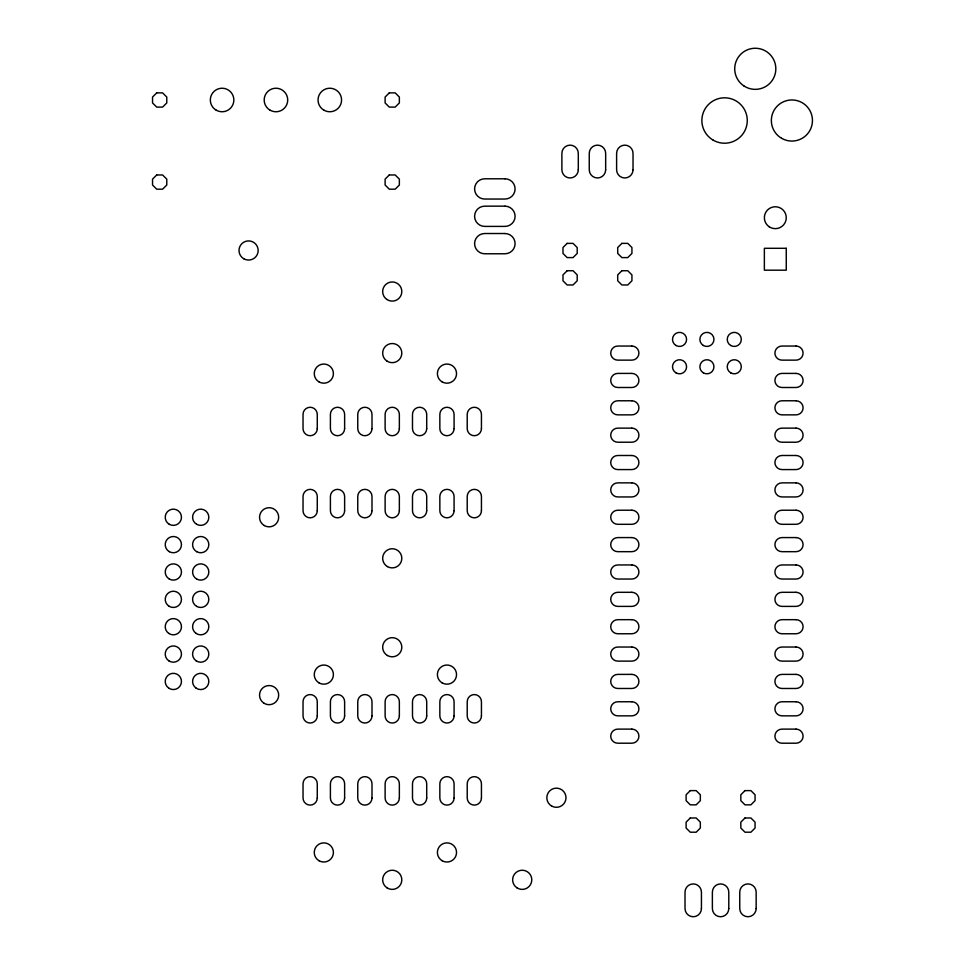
<?xml version="1.0" encoding="UTF-8"?>
<svg xmlns="http://www.w3.org/2000/svg" width="965" height="965" viewBox="0 0 965 965"><rect width="100%" height="100%" fill="white"/><g stroke="black" fill="none" stroke-linecap="round" stroke-linejoin="round"><path stroke-width="1.45" d="M156.716 92.881L152.542 97.043L152.542 102.941L156.716 107.103L162.603 107.103L166.776 102.941L166.776 97.043L162.603 92.881L156.716 92.881M156.716 174.967L152.542 179.128L152.542 185.027L156.716 189.188L162.603 189.188L166.776 185.027L166.776 179.128L162.603 174.967L156.716 174.967M389.293 92.881L385.119 97.043L385.119 102.941L389.293 107.103L395.18 107.103L399.353 102.941L399.353 97.043L395.18 92.881L389.293 92.881M389.293 174.967L385.119 179.128L385.119 185.027L389.293 189.188L395.18 189.188L399.353 185.027L399.353 179.128L395.18 174.967L389.293 174.967M567.143 243.373L562.981 247.535L562.981 253.433L567.143 257.595L573.041 257.595L577.203 253.433L577.203 247.535L573.041 243.373L567.143 243.373M567.143 270.731L562.981 274.904L562.981 280.791L567.143 284.965L573.041 284.965L577.203 280.791L577.203 274.904L573.041 270.731L567.143 270.731M621.87 243.373L617.709 247.535L617.709 253.433L621.87 257.595L627.769 257.595L631.93 253.433L631.93 247.535L627.769 243.373L621.87 243.373M621.87 270.731L617.709 274.904L617.709 280.791L621.87 284.965L627.769 284.965L631.93 280.791L631.93 274.904L627.769 270.731L621.87 270.731M690.277 790.612L686.115 794.786L686.115 800.673L690.277 804.846L696.175 804.846L700.337 800.673L700.337 794.786L696.175 790.612L690.277 790.612M690.277 817.982L686.115 822.144L686.115 828.042L690.277 832.204L696.175 832.204L700.337 828.042L700.337 822.144L696.175 817.982L690.277 817.982M745.004 790.612L740.831 794.786L740.831 800.673L745.004 804.846L750.891 804.846L755.064 800.673L755.064 794.786L750.891 790.612L745.004 790.612M745.004 817.982L740.831 822.144L740.831 828.042L745.004 832.204L750.891 832.204L755.064 828.042L755.064 822.144L750.891 817.982L745.004 817.982M504.972 178.79L484.719 178.79A10.12 10.12 0 0 0 474.599 188.923A10.12 10.12 0 0 0 484.719 199.043L504.972 199.043A10.12 10.12 0 0 0 515.093 188.923A10.12 10.12 0 0 0 504.972 178.79M504.972 206.16L484.719 206.16A10.12 10.12 0 0 0 474.599 216.281A10.12 10.12 0 0 0 484.719 226.401L504.972 226.401A10.12 10.12 0 0 0 515.093 216.281A10.12 10.12 0 0 0 504.972 206.16M504.972 233.518L484.719 233.518A10.12 10.12 0 0 0 474.599 243.638A10.12 10.12 0 0 0 484.719 253.771L504.972 253.771A10.12 10.12 0 0 0 515.093 243.638A10.12 10.12 0 0 0 504.972 233.518M786.258 248.294L764.364 248.294L764.364 270.188L786.258 270.188L786.258 248.294M631.858 346.049L617.769 346.049A7.045 7.045 0 0 0 610.724 353.094A7.045 7.045 0 0 0 617.769 360.138L631.858 360.138A7.045 7.045 0 0 0 638.914 353.094A7.045 7.045 0 0 0 631.858 346.049M796.041 346.049L781.952 346.049A7.045 7.045 0 0 0 774.907 353.094A7.045 7.045 0 0 0 781.952 360.138L796.041 360.138A7.045 7.045 0 0 0 803.085 353.094A7.045 7.045 0 0 0 796.041 346.049M631.858 373.407L617.769 373.407A7.045 7.045 0 0 0 610.724 380.451A7.045 7.045 0 0 0 617.769 387.496L631.858 387.496A7.045 7.045 0 0 0 638.914 380.451A7.045 7.045 0 0 0 631.858 373.407M796.041 373.407L781.952 373.407A7.045 7.045 0 0 0 774.907 380.451A7.045 7.045 0 0 0 781.952 387.496L796.041 387.496A7.045 7.045 0 0 0 803.085 380.451A7.045 7.045 0 0 0 796.041 373.407M631.858 400.777L617.769 400.777A7.045 7.045 0 0 0 610.724 407.821A7.045 7.045 0 0 0 617.769 414.866L631.858 414.866A7.045 7.045 0 0 0 638.914 407.821A7.045 7.045 0 0 0 631.858 400.777M796.041 400.777L781.952 400.777A7.045 7.045 0 0 0 774.907 407.821A7.045 7.045 0 0 0 781.952 414.866L796.041 414.866A7.045 7.045 0 0 0 803.085 407.821A7.045 7.045 0 0 0 796.041 400.777M631.858 428.134L617.769 428.134A7.045 7.045 0 0 0 610.724 435.179A7.045 7.045 0 0 0 617.769 442.223L631.858 442.223A7.045 7.045 0 0 0 638.914 435.179A7.045 7.045 0 0 0 631.858 428.134M796.041 428.134L781.952 428.134A7.045 7.045 0 0 0 774.907 435.179A7.045 7.045 0 0 0 781.952 442.223L796.041 442.223A7.045 7.045 0 0 0 803.085 435.179A7.045 7.045 0 0 0 796.041 428.134M631.858 455.492L617.769 455.492A7.045 7.045 0 0 0 610.724 462.537A7.045 7.045 0 0 0 617.769 469.581L631.858 469.581A7.045 7.045 0 0 0 638.914 462.537A7.045 7.045 0 0 0 631.858 455.492M796.041 455.492L781.952 455.492A7.045 7.045 0 0 0 774.907 462.537A7.045 7.045 0 0 0 781.952 469.581L796.041 469.581A7.045 7.045 0 0 0 803.085 462.537A7.045 7.045 0 0 0 796.041 455.492M631.858 482.862L617.769 482.862A7.045 7.045 0 0 0 610.724 489.906A7.045 7.045 0 0 0 617.769 496.951L631.858 496.951A7.045 7.045 0 0 0 638.914 489.906A7.045 7.045 0 0 0 631.858 482.862M796.041 482.862L781.952 482.862A7.045 7.045 0 0 0 774.907 489.906A7.045 7.045 0 0 0 781.952 496.951L796.041 496.951A7.045 7.045 0 0 0 803.085 489.906A7.045 7.045 0 0 0 796.041 482.862M631.858 510.22L617.769 510.22A7.045 7.045 0 0 0 610.724 517.264A7.045 7.045 0 0 0 617.769 524.309L631.858 524.309A7.045 7.045 0 0 0 638.914 517.264A7.045 7.045 0 0 0 631.858 510.22M796.041 510.22L781.952 510.22A7.045 7.045 0 0 0 774.907 517.264A7.045 7.045 0 0 0 781.952 524.309L796.041 524.309A7.045 7.045 0 0 0 803.085 517.264A7.045 7.045 0 0 0 796.041 510.22M631.858 537.577L617.769 537.577A7.045 7.045 0 0 0 610.724 544.634A7.045 7.045 0 0 0 617.769 551.678L631.858 551.678A7.045 7.045 0 0 0 638.914 544.634A7.045 7.045 0 0 0 631.858 537.577M796.041 537.577L781.952 537.577A7.045 7.045 0 0 0 774.907 544.634A7.045 7.045 0 0 0 781.952 551.678L796.041 551.678A7.045 7.045 0 0 0 803.085 544.634A7.045 7.045 0 0 0 796.041 537.577M631.858 564.947L617.769 564.947A7.045 7.045 0 0 0 610.724 571.992A7.045 7.045 0 0 0 617.769 579.036L631.858 579.036A7.045 7.045 0 0 0 638.914 571.992A7.045 7.045 0 0 0 631.858 564.947M796.041 564.947L781.952 564.947A7.045 7.045 0 0 0 774.907 571.992A7.045 7.045 0 0 0 781.952 579.036L796.041 579.036A7.045 7.045 0 0 0 803.085 571.992A7.045 7.045 0 0 0 796.041 564.947M631.858 592.305L617.769 592.305A7.045 7.045 0 0 0 610.724 599.349A7.045 7.045 0 0 0 617.769 606.394L631.858 606.394A7.045 7.045 0 0 0 638.914 599.349A7.045 7.045 0 0 0 631.858 592.305M796.041 592.305L781.952 592.305A7.045 7.045 0 0 0 774.907 599.349A7.045 7.045 0 0 0 781.952 606.394L796.041 606.394A7.045 7.045 0 0 0 803.085 599.349A7.045 7.045 0 0 0 796.041 592.305M631.858 619.675L617.769 619.675A7.045 7.045 0 0 0 610.724 626.719A7.045 7.045 0 0 0 617.769 633.764L631.858 633.764A7.045 7.045 0 0 0 638.914 626.719A7.045 7.045 0 0 0 631.858 619.675M796.041 619.675L781.952 619.675A7.045 7.045 0 0 0 774.907 626.719A7.045 7.045 0 0 0 781.952 633.764L796.041 633.764A7.045 7.045 0 0 0 803.085 626.719A7.045 7.045 0 0 0 796.041 619.675M631.858 647.033L617.769 647.033A7.045 7.045 0 0 0 610.724 654.077A7.045 7.045 0 0 0 617.769 661.122L631.858 661.122A7.045 7.045 0 0 0 638.914 654.077A7.045 7.045 0 0 0 631.858 647.033M796.041 647.033L781.952 647.033A7.045 7.045 0 0 0 774.907 654.077A7.045 7.045 0 0 0 781.952 661.122L796.041 661.122A7.045 7.045 0 0 0 803.085 654.077A7.045 7.045 0 0 0 796.041 647.033M631.858 674.39L617.769 674.39A7.045 7.045 0 0 0 610.724 681.435A7.045 7.045 0 0 0 617.769 688.479L631.858 688.479A7.045 7.045 0 0 0 638.914 681.435A7.045 7.045 0 0 0 631.858 674.39M796.041 674.39L781.952 674.39A7.045 7.045 0 0 0 774.907 681.435A7.045 7.045 0 0 0 781.952 688.479L796.041 688.479A7.045 7.045 0 0 0 803.085 681.435A7.045 7.045 0 0 0 796.041 674.39M631.858 701.76L617.769 701.76A7.045 7.045 0 0 0 610.724 708.805A7.045 7.045 0 0 0 617.769 715.849L631.858 715.849A7.045 7.045 0 0 0 638.914 708.805A7.045 7.045 0 0 0 631.858 701.76M796.041 701.76L781.952 701.76A7.045 7.045 0 0 0 774.907 708.805A7.045 7.045 0 0 0 781.952 715.849L796.041 715.849A7.045 7.045 0 0 0 803.085 708.805A7.045 7.045 0 0 0 796.041 701.76M631.858 729.118L617.769 729.118A7.045 7.045 0 0 0 610.724 736.162A7.045 7.045 0 0 0 617.769 743.207L631.858 743.207A7.045 7.045 0 0 0 638.914 736.162A7.045 7.045 0 0 0 631.858 729.118M796.041 729.118L781.952 729.118A7.045 7.045 0 0 0 774.907 736.162A7.045 7.045 0 0 0 781.952 743.207L796.041 743.207A7.045 7.045 0 0 0 803.085 736.162A7.045 7.045 0 0 0 796.041 729.118M756.162 908.548L756.162 892.13A8.215 8.215 0 0 0 747.947 883.916A8.215 8.215 0 0 0 739.745 892.13L739.745 908.548A8.215 8.215 0 0 0 747.947 916.75A8.215 8.215 0 0 0 756.162 908.548M728.792 908.548L728.792 892.13A8.215 8.215 0 0 0 720.59 883.916A8.215 8.215 0 0 0 712.375 892.13L712.375 908.548A8.215 8.215 0 0 0 720.59 916.75A8.215 8.215 0 0 0 728.792 908.548M701.434 908.548L701.434 892.13A8.215 8.215 0 0 0 693.22 883.916A8.215 8.215 0 0 0 685.017 892.13L685.017 908.548A8.215 8.215 0 0 0 693.22 916.75A8.215 8.215 0 0 0 701.434 908.548M633.028 169.768L633.028 153.351A8.215 8.215 0 0 0 624.813 145.136A8.215 8.215 0 0 0 616.611 153.351L616.611 169.768A8.215 8.215 0 0 0 624.813 177.97A8.215 8.215 0 0 0 633.028 169.768M605.67 169.768L605.67 153.351A8.215 8.215 0 0 0 597.456 145.136A8.215 8.215 0 0 0 589.253 153.351L589.253 169.768A8.215 8.215 0 0 0 597.456 177.97A8.215 8.215 0 0 0 605.67 169.768M578.3 169.768L578.3 153.351A8.215 8.215 0 0 0 570.098 145.136A8.215 8.215 0 0 0 561.883 153.351L561.883 169.768A8.215 8.215 0 0 0 570.098 177.97A8.215 8.215 0 0 0 578.3 169.768M481.439 428.617L481.439 414.383A7.117 7.117 0 0 0 474.322 407.266A7.117 7.117 0 0 0 467.217 414.383L467.217 428.617A7.117 7.117 0 0 0 474.322 435.722A7.117 7.117 0 0 0 481.439 428.617M481.439 510.702L481.439 496.468A7.117 7.117 0 0 0 474.322 489.352A7.117 7.117 0 0 0 467.217 496.468L467.217 510.702A7.117 7.117 0 0 0 474.322 517.819A7.117 7.117 0 0 0 481.439 510.702M481.439 715.921L481.439 701.688A7.117 7.117 0 0 0 474.322 694.571A7.117 7.117 0 0 0 467.217 701.688L467.217 715.921A7.117 7.117 0 0 0 474.322 723.026A7.117 7.117 0 0 0 481.439 715.921M481.439 798.007L481.439 783.773A7.117 7.117 0 0 0 474.322 776.656A7.117 7.117 0 0 0 467.217 783.773L467.217 798.007A7.117 7.117 0 0 0 474.322 805.112A7.117 7.117 0 0 0 481.439 798.007M454.081 428.617L454.081 414.383A7.117 7.117 0 0 0 446.964 407.266A7.117 7.117 0 0 0 439.847 414.383L439.847 428.617A7.117 7.117 0 0 0 446.964 435.722A7.117 7.117 0 0 0 454.081 428.617M454.081 510.702L454.081 496.468A7.117 7.117 0 0 0 446.964 489.352A7.117 7.117 0 0 0 439.847 496.468L439.847 510.702A7.117 7.117 0 0 0 446.964 517.819A7.117 7.117 0 0 0 454.081 510.702M454.081 715.921L454.081 701.688A7.117 7.117 0 0 0 446.964 694.571A7.117 7.117 0 0 0 439.847 701.688L439.847 715.921A7.117 7.117 0 0 0 446.964 723.026A7.117 7.117 0 0 0 454.081 715.921M454.081 798.007L454.081 783.773A7.117 7.117 0 0 0 446.964 776.656A7.117 7.117 0 0 0 439.847 783.773L439.847 798.007A7.117 7.117 0 0 0 446.964 805.112A7.117 7.117 0 0 0 454.081 798.007M426.711 428.617L426.711 414.383A7.117 7.117 0 0 0 419.606 407.266A7.117 7.117 0 0 0 412.489 414.383L412.489 428.617A7.117 7.117 0 0 0 419.606 435.722A7.117 7.117 0 0 0 426.711 428.617M426.711 510.702L426.711 496.468A7.117 7.117 0 0 0 419.606 489.352A7.117 7.117 0 0 0 412.489 496.468L412.489 510.702A7.117 7.117 0 0 0 419.606 517.819A7.117 7.117 0 0 0 426.711 510.702M426.711 715.921L426.711 701.688A7.117 7.117 0 0 0 419.606 694.571A7.117 7.117 0 0 0 412.489 701.688L412.489 715.921A7.117 7.117 0 0 0 419.606 723.026A7.117 7.117 0 0 0 426.711 715.921M426.711 798.007L426.711 783.773A7.117 7.117 0 0 0 419.606 776.656A7.117 7.117 0 0 0 412.489 783.773L412.489 798.007A7.117 7.117 0 0 0 419.606 805.112A7.117 7.117 0 0 0 426.711 798.007M399.353 428.617L399.353 414.383A7.117 7.117 0 0 0 392.236 407.266A7.117 7.117 0 0 0 385.119 414.383L385.119 428.617A7.117 7.117 0 0 0 392.236 435.722A7.117 7.117 0 0 0 399.353 428.617M399.353 510.702L399.353 496.468A7.117 7.117 0 0 0 392.236 489.352A7.117 7.117 0 0 0 385.119 496.468L385.119 510.702A7.117 7.117 0 0 0 392.236 517.819A7.117 7.117 0 0 0 399.353 510.702M399.353 715.921L399.353 701.688A7.117 7.117 0 0 0 392.236 694.571A7.117 7.117 0 0 0 385.119 701.688L385.119 715.921A7.117 7.117 0 0 0 392.236 723.026A7.117 7.117 0 0 0 399.353 715.921M399.353 798.007L399.353 783.773A7.117 7.117 0 0 0 392.236 776.656A7.117 7.117 0 0 0 385.119 783.773L385.119 798.007A7.117 7.117 0 0 0 392.236 805.112A7.117 7.117 0 0 0 399.353 798.007M371.995 428.617L371.995 414.383A7.117 7.117 0 0 0 364.879 407.266A7.117 7.117 0 0 0 357.762 414.383L357.762 428.617A7.117 7.117 0 0 0 364.879 435.722A7.117 7.117 0 0 0 371.995 428.617M371.995 510.702L371.995 496.468A7.117 7.117 0 0 0 364.879 489.352A7.117 7.117 0 0 0 357.762 496.468L357.762 510.702A7.117 7.117 0 0 0 364.879 517.819A7.117 7.117 0 0 0 371.995 510.702M371.995 715.921L371.995 701.688A7.117 7.117 0 0 0 364.879 694.571A7.117 7.117 0 0 0 357.762 701.688L357.762 715.921A7.117 7.117 0 0 0 364.879 723.026A7.117 7.117 0 0 0 371.995 715.921M371.995 798.007L371.995 783.773A7.117 7.117 0 0 0 364.879 776.656A7.117 7.117 0 0 0 357.762 783.773L357.762 798.007A7.117 7.117 0 0 0 364.879 805.112A7.117 7.117 0 0 0 371.995 798.007M344.626 428.617L344.626 414.383A7.117 7.117 0 0 0 337.509 407.266A7.117 7.117 0 0 0 330.404 414.383L330.404 428.617A7.117 7.117 0 0 0 337.509 435.722A7.117 7.117 0 0 0 344.626 428.617M344.626 510.702L344.626 496.468A7.117 7.117 0 0 0 337.509 489.352A7.117 7.117 0 0 0 330.404 496.468L330.404 510.702A7.117 7.117 0 0 0 337.509 517.819A7.117 7.117 0 0 0 344.626 510.702M344.626 715.921L344.626 701.688A7.117 7.117 0 0 0 337.509 694.571A7.117 7.117 0 0 0 330.404 701.688L330.404 715.921A7.117 7.117 0 0 0 337.509 723.026A7.117 7.117 0 0 0 344.626 715.921M344.626 798.007L344.626 783.773A7.117 7.117 0 0 0 337.509 776.656A7.117 7.117 0 0 0 330.404 783.773L330.404 798.007A7.117 7.117 0 0 0 337.509 805.112A7.117 7.117 0 0 0 344.626 798.007M317.268 428.617L317.268 414.383A7.117 7.117 0 0 0 310.151 407.266A7.117 7.117 0 0 0 303.034 414.383L303.034 428.617A7.117 7.117 0 0 0 310.151 435.722A7.117 7.117 0 0 0 317.268 428.617M317.268 510.702L317.268 496.468A7.117 7.117 0 0 0 310.151 489.352A7.117 7.117 0 0 0 303.034 496.468L303.034 510.702A7.117 7.117 0 0 0 310.151 517.819A7.117 7.117 0 0 0 317.268 510.702M317.268 715.921L317.268 701.688A7.117 7.117 0 0 0 310.151 694.571A7.117 7.117 0 0 0 303.034 701.688L303.034 715.921A7.117 7.117 0 0 0 310.151 723.026A7.117 7.117 0 0 0 317.268 715.921M317.268 798.007L317.268 783.773A7.117 7.117 0 0 0 310.151 776.656A7.117 7.117 0 0 0 303.034 783.773L303.034 798.007A7.117 7.117 0 0 0 310.151 805.112A7.117 7.117 0 0 0 317.268 798.007M781.626 138.309A20.555 20.555 0 0 0 812.458 120.516A20.555 20.555 0 0 0 781.626 102.712A20.555 20.555 0 0 0 781.626 138.309M743.75 85.825A20.555 20.555 0 0 0 775.776 70.276A20.555 20.555 0 0 0 746.295 50.313A20.555 20.555 0 0 0 743.75 85.825M713.219 140.178A22.714 22.714 0 0 0 747.284 120.516A22.714 22.714 0 0 0 713.219 100.843A22.714 22.714 0 0 0 713.219 140.178M769.177 226.763A10.941 10.941 0 0 0 786.234 218.488A10.941 10.941 0 0 0 770.528 207.861A10.941 10.941 0 0 0 769.177 226.763M323.926 110.179A11.761 11.761 0 0 0 341.574 99.986A11.761 11.761 0 0 0 323.926 89.805A11.761 11.761 0 0 0 323.926 110.179M270.067 110.179A11.761 11.761 0 0 0 287.715 99.986A11.761 11.761 0 0 0 270.067 89.805A11.761 11.761 0 0 0 270.067 110.179M216.208 110.179A11.761 11.761 0 0 0 233.856 99.986A11.761 11.761 0 0 0 216.208 89.805A11.761 11.761 0 0 0 216.208 110.179M730.746 345.506A7.045 7.045 0 0 0 741.313 339.415A7.045 7.045 0 0 0 730.746 333.311A7.045 7.045 0 0 0 730.746 345.506M730.746 372.876A7.045 7.045 0 0 0 741.313 366.772A7.045 7.045 0 0 0 730.746 360.669A7.045 7.045 0 0 0 730.746 372.876M703.389 345.506A7.045 7.045 0 0 0 713.955 339.415A7.045 7.045 0 0 0 703.389 333.311A7.045 7.045 0 0 0 703.389 345.506M703.389 372.876A7.045 7.045 0 0 0 713.955 366.772A7.045 7.045 0 0 0 703.389 360.669A7.045 7.045 0 0 0 703.389 372.876M676.019 345.506A7.045 7.045 0 0 0 686.585 339.415A7.045 7.045 0 0 0 676.019 333.311A7.045 7.045 0 0 0 676.019 345.506M676.019 372.876A7.045 7.045 0 0 0 686.585 366.772A7.045 7.045 0 0 0 676.019 360.669A7.045 7.045 0 0 0 676.019 372.876M196.148 688.166A8.118 8.118 0 0 0 208.802 682.014A8.118 8.118 0 0 0 197.15 674.137A8.118 8.118 0 0 0 196.148 688.166M168.791 688.166A8.118 8.118 0 0 0 181.444 682.014A8.118 8.118 0 0 0 169.792 674.137A8.118 8.118 0 0 0 168.791 688.166M196.148 660.808A8.118 8.118 0 0 0 208.802 654.656A8.118 8.118 0 0 0 197.15 646.767A8.118 8.118 0 0 0 196.148 660.808M168.791 660.808A8.118 8.118 0 0 0 181.444 654.656A8.118 8.118 0 0 0 169.792 646.767A8.118 8.118 0 0 0 168.791 660.808M196.148 633.438A8.118 8.118 0 0 0 208.802 627.298A8.118 8.118 0 0 0 197.15 619.409A8.118 8.118 0 0 0 196.148 633.438M168.791 633.438A8.118 8.118 0 0 0 181.444 627.298A8.118 8.118 0 0 0 169.792 619.409A8.118 8.118 0 0 0 168.791 633.438M196.643 606.382A8.118 8.118 0 0 0 208.826 599.349A8.118 8.118 0 0 0 196.643 592.317A8.118 8.118 0 0 0 196.643 606.382M169.285 606.382A8.118 8.118 0 0 0 181.468 599.349A8.118 8.118 0 0 0 169.285 592.317A8.118 8.118 0 0 0 169.285 606.382M196.643 579.024A8.118 8.118 0 0 0 208.826 571.992A8.118 8.118 0 0 0 196.643 564.959A8.118 8.118 0 0 0 196.643 579.024M169.285 579.024A8.118 8.118 0 0 0 181.468 571.992A8.118 8.118 0 0 0 169.285 564.959A8.118 8.118 0 0 0 169.285 579.024M196.643 551.666A8.118 8.118 0 0 0 208.826 544.634A8.118 8.118 0 0 0 196.643 537.589A8.118 8.118 0 0 0 196.643 551.666M169.285 551.666A8.118 8.118 0 0 0 181.468 544.634A8.118 8.118 0 0 0 169.285 537.589A8.118 8.118 0 0 0 169.285 551.666M196.643 524.297A8.118 8.118 0 0 0 208.826 517.264A8.118 8.118 0 0 0 196.643 510.232A8.118 8.118 0 0 0 196.643 524.297M169.285 524.297A8.118 8.118 0 0 0 181.468 517.264A8.118 8.118 0 0 0 169.285 510.232A8.118 8.118 0 0 0 169.285 524.297M387.447 566.6A9.578 9.578 0 0 0 401.814 558.313A9.578 9.578 0 0 0 387.447 550.014A9.578 9.578 0 0 0 387.447 566.6M264.326 525.563A9.578 9.578 0 0 0 278.68 517.264A9.578 9.578 0 0 0 264.326 508.977A9.578 9.578 0 0 0 264.326 525.563M263.747 703.051A9.578 9.578 0 0 0 278.656 695.801A9.578 9.578 0 0 0 264.929 686.501A9.578 9.578 0 0 0 263.747 703.051M319.041 381.911A9.578 9.578 0 0 0 333.407 373.612A9.578 9.578 0 0 0 319.041 365.325A9.578 9.578 0 0 0 319.041 381.911M319.041 860.744A9.578 9.578 0 0 0 333.407 852.457A9.578 9.578 0 0 0 319.041 844.158A9.578 9.578 0 0 0 319.041 860.744M319.041 682.894A9.578 9.578 0 0 0 333.407 674.595A9.578 9.578 0 0 0 319.041 666.308A9.578 9.578 0 0 0 319.041 682.894M442.175 682.894A9.578 9.578 0 0 0 456.542 674.595A9.578 9.578 0 0 0 442.175 666.308A9.578 9.578 0 0 0 442.175 682.894M442.175 381.911A9.578 9.578 0 0 0 456.542 373.612A9.578 9.578 0 0 0 442.175 365.325A9.578 9.578 0 0 0 442.175 381.911M442.175 860.744A9.578 9.578 0 0 0 456.542 852.457A9.578 9.578 0 0 0 442.175 844.158A9.578 9.578 0 0 0 442.175 860.744M387.447 655.525A9.578 9.578 0 0 0 401.814 647.238A9.578 9.578 0 0 0 387.447 638.939A9.578 9.578 0 0 0 387.447 655.525M386.869 887.752A9.578 9.578 0 0 0 401.79 880.502A9.578 9.578 0 0 0 388.051 871.202A9.578 9.578 0 0 0 386.869 887.752M516.842 887.752A9.578 9.578 0 0 0 531.763 880.502A9.578 9.578 0 0 0 518.024 871.202A9.578 9.578 0 0 0 516.842 887.752M551.63 806.028A9.578 9.578 0 0 0 565.985 797.729A9.578 9.578 0 0 0 551.63 789.43A9.578 9.578 0 0 0 551.63 806.028M386.869 361.019A9.578 9.578 0 0 0 401.79 353.781A9.578 9.578 0 0 0 388.051 344.481A9.578 9.578 0 0 0 386.869 361.019M386.869 299.464A9.578 9.578 0 0 0 401.79 292.214A9.578 9.578 0 0 0 388.051 282.914A9.578 9.578 0 0 0 386.869 299.464M243.795 258.777A9.578 9.578 0 0 0 258.162 250.478A9.578 9.578 0 0 0 243.795 242.191A9.578 9.578 0 0 0 243.795 258.777"/></g></svg>
